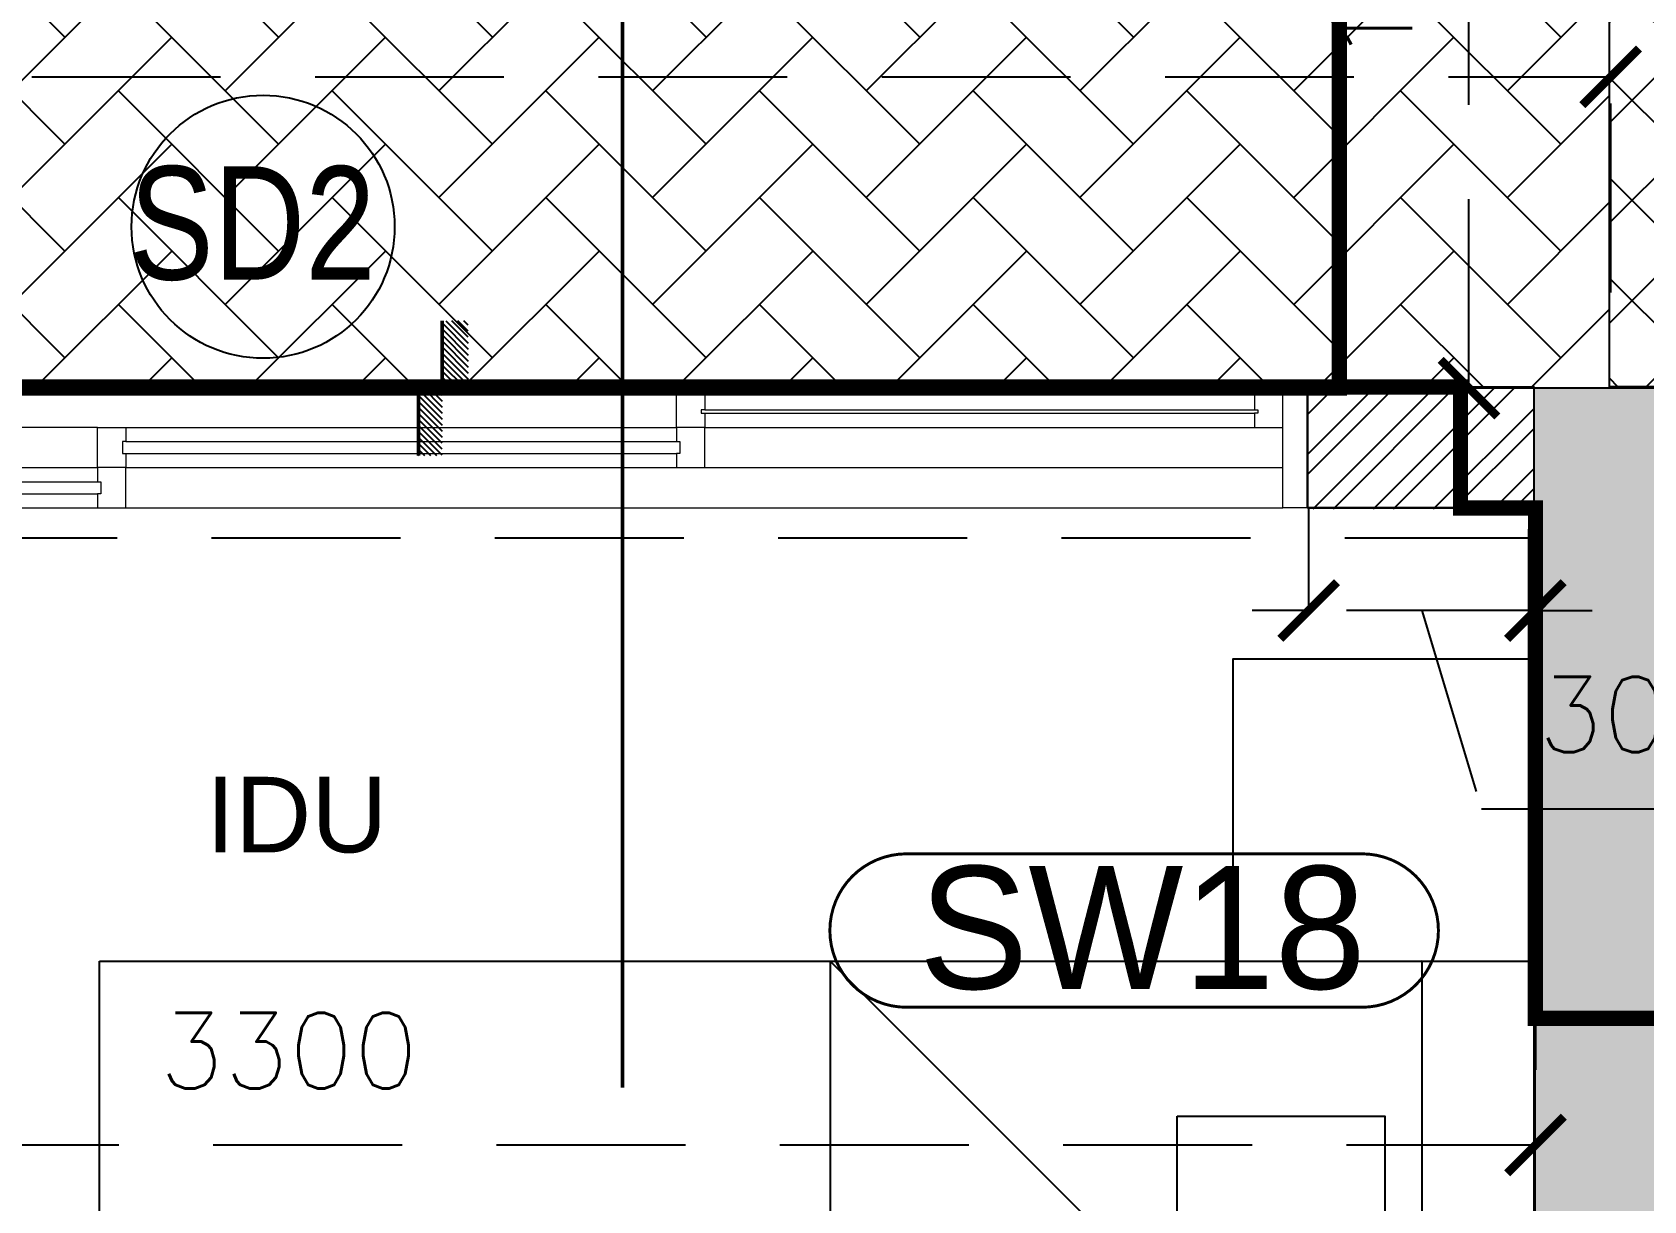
# Model space of a CAD drawing. Header units: millimetres. Extents: x 1135099 to 1230264, y -5736945 to -5695799.
# Drawn here: x 1187943 to 1190076, y -5710990 to -5709444 of the extents above; entities that cross this region are included whole.
import ezdxf
from ezdxf.enums import TextEntityAlignment as Align

# ---------------------------------------------------------------- set-up
doc = ezdxf.new("R2010")
doc.units = ezdxf.units.MM
doc.header["$LTSCALE"] = 1000
doc.header["$MEASUREMENT"] = 0
for name, pattern in [('3BHK-A$0$AUDIT_D_120904163729-0', [0]), ('AUDIT_D_120904163729-0', [0]), ('T8(T9 IS SIMILAR) - DIMENSION & TEXTING$0$HIDDEN', [0.375, 0.25, -0.125]), ('T8(T9 IS SIMILAR) - DIMENSION & TEXTING$1$AUDIT_D_120904163729-0', [0]), ('T8(T9 IS SIMILAR) - TYPICAL FLOOR ELEVATION$1$AUDIT_D_120904163729-0', [0]), ('T8(T9 IS SIMILAR)$0$$0$HIDDEN', [0.375, 0.25, -0.125]), ('T8_PROFILE SECTIONS$0$HIDDEN', [0.375, 0.25, -0.125]), ('T8_PROFILE SECTIONS$0$PHANTOM2', [1.25, 0.625, -0.125, 0.125, -0.125, 0.125, -0.125])]:
    doc.linetypes.add(name, pattern=pattern)
doc.layers.get('0').update_dxf_attribs({"linetype": 'AUDIT_D_120904163729-0'})
for name, color, linetype in [('3BHK-A$0$A-DECK SUNK 125', 8, 'Continuous'), ('3BHK-A$0$a-furniture', 8, 'Continuous'), ('3BHK-A$0$A-HATCH -160', 251, '3BHK-A$0$AUDIT_D_120904163729-0'), ('3BHK-A$0$a-tile drop', 3, 'Continuous'), ('3BHK-A$0$APT PLANS-typ$0$TILEDROP', 3, 'Continuous'), ('T8(T9 IS SIMILAR) - DIMENSION & TEXTING$0$A-DIMENSIONS', 2, 'T8(T9 IS SIMILAR) - DIMENSION & TEXTING$0$HIDDEN'), ('T8(T9 IS SIMILAR) - DIMENSION & TEXTING$0$A-PLUMBING', 7, 'T8(T9 IS SIMILAR) - DIMENSION & TEXTING$1$AUDIT_D_120904163729-0'), ('T8(T9 IS SIMILAR) - DIMENSION & TEXTING$0$U-TI-TEXT', 7, 'Continuous'), ('T8(T9 IS SIMILAR) - DIMENSION & TEXTING$1$a-window-no', 125, 'Continuous'), ('T8(T9 IS SIMILAR) - TYPICAL FLOOR ELEVATION$1$A-WALL HATCH', 252, 'T8(T9 IS SIMILAR) - TYPICAL FLOOR ELEVATION$1$AUDIT_D_120904163729-0'), ('T8(T9 IS SIMILAR) - TYPICAL FLOOR ELEVATION$1$A-WALL-FEATURES', 6, 'T8(T9 IS SIMILAR) - TYPICAL FLOOR ELEVATION$1$AUDIT_D_120904163729-0'), ('T8(T9 IS SIMILAR)$0$S-BEAM', 20, 'T8(T9 IS SIMILAR)$0$$0$HIDDEN'), ('T8_PROFILE SECTIONS$0$A-PROFILE SECTIONS', 81, 'T8_PROFILE SECTIONS$0$PHANTOM2'), ('T8_REFUGE COLUMNS$1$A-RCC COLS', 3, 'Continuous'), ('T8_TYPICAL COLUMNS$0$A-RCC COLS', 3, 'Continuous')]:
    doc.layers.add(name, color=color, linetype=linetype)
for name, color, linetype, lineweight in [('3BHK-A$0$A-WALL- 160', 6, 'Continuous', 30), ('3BHK-A$0$Window', 4, 'Continuous', 20), ('T8(T9 IS SIMILAR)$0$D&W', 8, 'Continuous', 25), ('T8_REFUGE COLUMNS$0$A-COLUMN NO size reduce', 81, 'Continuous', 25)]:
    doc.layers.add(name, color=color, linetype=linetype, lineweight=lineweight)
doc.layers.add('A-RERA CARPET AREA', color=30, linetype='Continuous', plot=False)
doc.layers.add('T8_REFUGE COLUMNS$1$COL-HATCH', color=7, linetype='Continuous', lineweight=25, true_color=0xa3a3a3)
doc.styles.add('T8(T9 IS SIMILAR) - DIMENSION & TEXTING$0$Romans 1', font='romans.shx', dxfattribs={"height": 100})
doc.styles.add('T8(T9 IS SIMILAR) - DIMENSION & TEXTING$1$LODHA STANDERD', font='sanss___.ttf')
doc.styles.add('T8_REFUGE COLUMNS$0$STANDARD', font='GOTHIC.TTF')
doc.dimstyles.new('T8(T9 IS SIMILAR) - DIMENSION & TEXTING$0$ALPINE S', dxfattribs={"dimscale": 0, "dimtxt": 100, "dimasz": 75, "dimexe": 0, "dimexo": 0, "dimgap": 75, "dimtad": 1, "dimdec": 0, "dimzin": 0, "dimdsep": 46, "dimtxsty": 'T8(T9 IS SIMILAR) - DIMENSION & TEXTING$0$Romans 1', "dimblk": 'T8(T9 IS SIMILAR) - DIMENSION & TEXTING$0$_ArchTick', "dimcen": 0.09, "dimclrd": 256, "dimclre": 256, "dimclrt": 7, "dimadec": 0, "dimazin": 0, "dimtfac": 1, "dimtdec": 0, "dimtofl": 0, "dimtmove": 1, "dimatfit": 0, "dimldrblk": 'T8(T9 IS SIMILAR) - DIMENSION & TEXTING$0$_Open90', "dimfxl": 1, "dimtolj": 1, "dimtzin": 0, "dimarcsym": 0})

# ---------------------------------------------------------------- blocks, each defined once
blk = doc.blocks.new('T8(T9 IS SIMILAR) - DIMENSION & TEXTING$1$WINDOW TAG')
at = {"layer": 'T8(T9 IS SIMILAR) - DIMENSION & TEXTING$1$a-window-no'}
blk.add_circle((0, 0), 174.1, dxfattribs=at)
at = {"layer": 'T8(T9 IS SIMILAR) - DIMENSION & TEXTING$1$a-window-no', "style": 'T8(T9 IS SIMILAR) - DIMENSION & TEXTING$1$LODHA STANDERD'}
blk.add_attdef('WINDOW', text='', height=150, dxfattribs=at).set_placement((11.3, 2.8), align=Align.MIDDLE_CENTER)
blk = doc.blocks.new('T8(T9 IS SIMILAR) - DIMENSION & TEXTING$0$_ArchTick')
at = {"color": 0, "linetype": 'ByBlock', "const_width": 0.15}
blk.add_lwpolyline([(-0.5, -0.5), (0.5, 0.5)], dxfattribs=at)
blk = doc.blocks.new('*D425')
at = {"layer": 'T8(T9 IS SIMILAR) - DIMENSION & TEXTING$0$A-DIMENSIONS', "linetype": 'T8(T9 IS SIMILAR) - DIMENSION & TEXTING$0$HIDDEN', "lineweight": -2, "transparency": 16777216}
for p, q in [((1187192.6, -5709788.3), (1187192.6, -5709502.9)), ((1190032.6, -5709788.3), (1190032.6, -5709502.9))]:
    blk.add_line(p, q, dxfattribs=at)
at = {"layer": 'T8(T9 IS SIMILAR) - DIMENSION & TEXTING$0$A-DIMENSIONS', "lineweight": -2, "transparency": 16777216}
blk.add_line((1187192.6, -5709502.9), (1190032.6, -5709502.9), dxfattribs=at)
at = {"layer": 'T8(T9 IS SIMILAR) - DIMENSION & TEXTING$0$A-DIMENSIONS', "linetype": 'ByBlock', "lineweight": -2, "transparency": 16777216, "xscale": 75, "yscale": 75, "zscale": 75, "rotation": 180}
blk.add_blockref('T8(T9 IS SIMILAR) - DIMENSION & TEXTING$0$_ArchTick', (1187192.6, -5709502.9), dxfattribs=at)
at = {"layer": 'T8(T9 IS SIMILAR) - DIMENSION & TEXTING$0$A-DIMENSIONS', "linetype": 'ByBlock', "lineweight": -2, "transparency": 16777216, "xscale": 75, "yscale": 75, "zscale": 75}
blk.add_blockref('T8(T9 IS SIMILAR) - DIMENSION & TEXTING$0$_ArchTick', (1190032.6, -5709502.9), dxfattribs=at)
at = {"layer": 'T8(T9 IS SIMILAR) - DIMENSION & TEXTING$0$A-DIMENSIONS', "color": 7, "linetype": 'ByBlock', "transparency": 16777216, "insert": (1188612.6, -5709377.9), "char_height": 100, "attachment_point": 5, "style": 'T8(T9 IS SIMILAR) - DIMENSION & TEXTING$0$Romans 1'}
blk.add_mtext('\\A1;2840', dxfattribs=at)
blk = doc.blocks.new('T8(T9 IS SIMILAR) - DIMENSION & TEXTING$0$_Open90')
at = {"color": 0, "linetype": 'ByBlock', "lineweight": -2}
for p, q in [((-0.5, 0.5), (0, 0)), ((0, 0), (-1, 0)), ((0, 0), (-0.5, -0.5))]:
    blk.add_line(p, q, dxfattribs=at)
blk = doc.blocks.new('*D431')
at = {"layer": 'T8(T9 IS SIMILAR) - DIMENSION & TEXTING$0$A-DIMENSIONS', "linetype": 'T8(T9 IS SIMILAR) - DIMENSION & TEXTING$0$HIDDEN', "lineweight": -2, "transparency": 16777216}
for p, q in [((1186632.7, -5710567), (1186632.7, -5710916.6)), ((1189932.8, -5710567), (1189932.8, -5710916.6))]:
    blk.add_line(p, q, dxfattribs=at)
at = {"layer": 'T8(T9 IS SIMILAR) - DIMENSION & TEXTING$0$A-DIMENSIONS', "lineweight": -2, "transparency": 16777216}
blk.add_line((1189932.8, -5710916.6), (1186632.7, -5710916.6), dxfattribs=at)
at = {"layer": 'T8(T9 IS SIMILAR) - DIMENSION & TEXTING$0$A-DIMENSIONS', "linetype": 'ByBlock', "lineweight": -2, "transparency": 16777216, "xscale": 75, "yscale": 75, "zscale": 75, "rotation": 180}
blk.add_blockref('T8(T9 IS SIMILAR) - DIMENSION & TEXTING$0$_ArchTick', (1186632.7, -5710916.6), dxfattribs=at)
at = {"layer": 'T8(T9 IS SIMILAR) - DIMENSION & TEXTING$0$A-DIMENSIONS', "linetype": 'ByBlock', "lineweight": -2, "transparency": 16777216, "xscale": 75, "yscale": 75, "zscale": 75}
blk.add_blockref('T8(T9 IS SIMILAR) - DIMENSION & TEXTING$0$_ArchTick', (1189932.8, -5710916.6), dxfattribs=at)
at = {"layer": 'T8(T9 IS SIMILAR) - DIMENSION & TEXTING$0$A-DIMENSIONS', "color": 7, "linetype": 'ByBlock', "transparency": 16777216, "insert": (1188282.7, -5710791.6), "char_height": 100, "attachment_point": 5, "style": 'T8(T9 IS SIMILAR) - DIMENSION & TEXTING$0$Romans 1'}
blk.add_mtext('\\A1;3300', dxfattribs=at)
blk = doc.blocks.new('*D375')
at = {"layer": 'T8(T9 IS SIMILAR) - DIMENSION & TEXTING$0$A-DIMENSIONS', "linetype": 'T8(T9 IS SIMILAR) - DIMENSION & TEXTING$0$HIDDEN', "lineweight": -2, "transparency": 16777216}
for p, q in [((1189632.7, -5710073.9), (1189632.7, -5710209.3)), ((1189932.8, -5710073.9), (1189932.8, -5710209.3))]:
    blk.add_line(p, q, dxfattribs=at)
at = {"layer": 'T8(T9 IS SIMILAR) - DIMENSION & TEXTING$0$A-DIMENSIONS', "lineweight": -2, "transparency": 16777216}
for p, q in [((1189632.7, -5710209.3), (1189557.7, -5710209.3)), ((1189932.8, -5710209.3), (1189632.7, -5710209.3)), ((1189782.7, -5710209.3), (1189861.5, -5710471.8)), ((1189932.8, -5710209.3), (1190007.8, -5710209.3)), ((1189861.5, -5710471.8), (1190268.6, -5710471.8))]:
    blk.add_line(p, q, dxfattribs=at)
at = {"layer": 'T8(T9 IS SIMILAR) - DIMENSION & TEXTING$0$A-DIMENSIONS', "linetype": 'ByBlock', "lineweight": -2, "transparency": 16777216, "xscale": 75, "yscale": 75, "zscale": 75}
blk.add_blockref('T8(T9 IS SIMILAR) - DIMENSION & TEXTING$0$_ArchTick', (1189632.7, -5710209.3), dxfattribs=at)
at = {"layer": 'T8(T9 IS SIMILAR) - DIMENSION & TEXTING$0$A-DIMENSIONS', "linetype": 'ByBlock', "lineweight": -2, "transparency": 16777216, "xscale": 75, "yscale": 75, "zscale": 75, "rotation": 180}
blk.add_blockref('T8(T9 IS SIMILAR) - DIMENSION & TEXTING$0$_ArchTick', (1189932.8, -5710209.3), dxfattribs=at)
at = {"layer": 'T8(T9 IS SIMILAR) - DIMENSION & TEXTING$0$A-DIMENSIONS', "color": 7, "linetype": 'ByBlock', "transparency": 16777216, "insert": (1190065, -5710346.8), "char_height": 100, "attachment_point": 5, "style": 'T8(T9 IS SIMILAR) - DIMENSION & TEXTING$0$Romans 1'}
blk.add_mtext('\\A1;300', dxfattribs=at)
blk = doc.blocks.new('T8(T9 IS SIMILAR) - DIMENSION & TEXTING$0$A$C77D62699')
at = {"layer": 'T8(T9 IS SIMILAR) - DIMENSION & TEXTING$0$U-TI-TEXT', "linetype": 'ByBlock', "insert": (-19279.4, 3444.7), "char_height": 100, "attachment_point": 1, "style": 'T8(T9 IS SIMILAR) - DIMENSION & TEXTING$0$Romans 1'}
blk.add_mtext_dynamic_manual_height_columns('{\\fArial|b0|i0|c0|p34;IDU}', width=389.019, gutter_width=500, heights=[0], dxfattribs=at)
blk = doc.blocks.new('*D264')
at = {"layer": 'T8(T9 IS SIMILAR) - DIMENSION & TEXTING$0$A-DIMENSIONS', "linetype": 'T8(T9 IS SIMILAR) - DIMENSION & TEXTING$0$HIDDEN', "lineweight": -2, "transparency": 16777216}
for p, q in [((1189932, -5708713.7), (1189844.9, -5708713.7)), ((1189932.1, -5709914.9), (1189844.9, -5709914.9))]:
    blk.add_line(p, q, dxfattribs=at)
at = {"layer": 'T8(T9 IS SIMILAR) - DIMENSION & TEXTING$0$A-DIMENSIONS', "lineweight": -2, "transparency": 16777216}
blk.add_line((1189844.9, -5709914.9), (1189844.9, -5708713.7), dxfattribs=at)
at = {"layer": 'T8(T9 IS SIMILAR) - DIMENSION & TEXTING$0$A-DIMENSIONS', "linetype": 'ByBlock', "lineweight": -2, "transparency": 16777216, "xscale": 75, "yscale": 75, "zscale": 75}
for p, rotation in [((1189844.9, -5708713.7), 90), ((1189844.9, -5709914.9), 270)]:
    blk.add_blockref('T8(T9 IS SIMILAR) - DIMENSION & TEXTING$0$_ArchTick', p, dxfattribs=dict(at, rotation=rotation))
at = {"layer": 'T8(T9 IS SIMILAR) - DIMENSION & TEXTING$0$A-DIMENSIONS', "color": 7, "linetype": 'ByBlock', "transparency": 16777216, "insert": (1189719.9, -5709314.3), "char_height": 100, "attachment_point": 5, "rotation": 90, "style": 'T8(T9 IS SIMILAR) - DIMENSION & TEXTING$0$Romans 1'}
blk.add_mtext('\\A1;1201', dxfattribs=at)
blk = doc.blocks.new('T8_REFUGE COLUMNS')
at = {"layer": 'T8_REFUGE COLUMNS$1$COL-HATCH', "linetype": 'ByBlock'}
h = blk.add_hatch(color=256, dxfattribs=at)
h.dxf.hatch_style = 1
h.paths.add_polyline_path([(1189932.1, -5714149.9), (1190232.1, -5714149.9), (1190232.1, -5709914.9), (1189932.1, -5709914.9)])
at = {"layer": 'T8_REFUGE COLUMNS$0$A-COLUMN NO size reduce', "linetype": 'ByBlock', "const_width": 3.9}
blk.add_lwpolyline([(1189101.9, -5710734.5, -1), (1189101.9, -5710531.4), (1189704.3, -5710531.4, -1), (1189704.3, -5710734.5)], format="xyb", close=True, dxfattribs=at)
at = {"layer": 'T8_REFUGE COLUMNS$1$A-RCC COLS', "linetype": 'ByBlock'}
blk.add_lwpolyline([(1189932.1, -5714149.9), (1190232.1, -5714149.9), (1190232.1, -5709914.9), (1189932.1, -5709914.9)], close=True, dxfattribs=at)
at = {"layer": 'T8_REFUGE COLUMNS$0$A-COLUMN NO size reduce', "linetype": 'ByBlock', "insert": (1189118.1, -5710547.6), "char_height": 162.5, "attachment_point": 1, "style": 'T8_REFUGE COLUMNS$0$STANDARD'}
blk.add_mtext_dynamic_manual_height_columns('SW18', width=444.685, gutter_width=500, heights=[0], dxfattribs=at)
blk = doc.blocks.new('T8_TYPICAL COLUMNS')
at = {"layer": 'T8_TYPICAL COLUMNS$0$A-RCC COLS', "linetype": 'ByBlock'}
blk.add_blockref('T8_REFUGE COLUMNS', (0, 0), dxfattribs=at)
blk = doc.blocks.new('3BHK-A$0$2400')
at = {"layer": '3BHK-A$0$Window', "color": 1, "lineweight": 13}
for p, q in [((1151176.5, -5692111.9), (1148842.5, -5692111.9)), ((1149607.5, -5692111.9), (1148880, -5692111.9)), ((1149607.5, -5692165.3), (1148880, -5692165.3)), ((1150373.7, -5692165.3), (1149645, -5692165.3)), ((1150411.2, -5692165.3), (1151176.5, -5692165.3)), ((1149607.5, -5692218.6), (1148842.5, -5692218.6)), ((1150373.7, -5692218.6), (1149645, -5692218.6)), ((1151139, -5692218.6), (1150411.2, -5692218.6)), ((1150373.7, -5692271.9), (1148842.5, -5692271.9)), ((1151139, -5692271.9), (1150411.2, -5692271.9))]:
    blk.add_line(p, q, dxfattribs=at)
at = {"layer": '3BHK-A$0$Window', "color": 5, "lineweight": 13}
for p, q in [((1149607.5, -5692142.2), (1148880, -5692142.2)), ((1149607.5, -5692146.7), (1148880, -5692146.7)), ((1150373.7, -5692183.8), (1149645, -5692183.8)), ((1150373.7, -5692200), (1149645, -5692200)), ((1151139, -5692237.2), (1150411.2, -5692237.2)), ((1151139, -5692253.3), (1150411.2, -5692253.3))]:
    blk.add_line(p, q, dxfattribs=at)
at = {"layer": '3BHK-A$0$Window', "color": 4, "lineweight": 13}
for points in [[(1148842.5, -5692111.9), (1148809.5, -5692111.9), (1148809.5, -5692271.9), (1148842.5, -5692271.9)], [(1148880, -5692146.7), (1148880, -5692165.3), (1148842.5, -5692165.3), (1148842.5, -5692111.9), (1148880, -5692111.9), (1148880, -5692142.2), (1148875.5, -5692142.2), (1148875.5, -5692146.7)], [(1149607.5, -5692146.7), (1149607.5, -5692165.3), (1149645, -5692165.3), (1149645, -5692111.9), (1149607.5, -5692111.9), (1149607.5, -5692142.2), (1149612, -5692142.2), (1149612, -5692146.7)], [(1149645, -5692200), (1149645, -5692218.6), (1149607.5, -5692218.6), (1149607.5, -5692165.3), (1149645, -5692165.3), (1149645, -5692183.8), (1149640.5, -5692183.8), (1149640.5, -5692200)], [(1150373.7, -5692200), (1150373.7, -5692218.6), (1150411.2, -5692218.6), (1150411.2, -5692165.3), (1150373.7, -5692165.3), (1150373.7, -5692183.8), (1150378.2, -5692183.8), (1150378.2, -5692200)], [(1150411.2, -5692253.3), (1150411.2, -5692271.9), (1150373.7, -5692271.9), (1150373.7, -5692218.6), (1150411.2, -5692218.6), (1150411.2, -5692237.2), (1150406.7, -5692237.2), (1150406.7, -5692253.3)]]:
    blk.add_lwpolyline(points, close=True, dxfattribs=at)
blk = doc.blocks.new('3BHK-A$0$TILE DROP -x')
at = {"layer": '3BHK-A$0$APT PLANS-typ$0$TILEDROP'}
h = blk.add_hatch(dxfattribs=at)
h.set_pattern_fill('ACET-2D-ANSI31', color=8, scale=90, angle=90, style=0)
h.set_pattern_definition([(135, (-851695.914, 5365039.183), (-7.954951288, -7.954951288), [])])
h.paths.add_polyline_path([(-58323.9, -19205.9), (-58323.9, -19023.7), (-58261.5, -19023.7), (-58261.5, -19205.9)])
edge = h.paths.add_edge_path()
edge.add_line((-58323.9, -19381.2), (-58393.7, -19381.2))
edge.add_line((-58323.9, -19205.9), (-58323.9, -19381.2))
edge.add_line((-58393.1, -19205.9), (-58323.9, -19205.9))
edge.add_line((-58393.1, -19381.2), (-58393.1, -19205.9))
at = {"layer": '3BHK-A$0$APT PLANS-typ$0$TILEDROP', "color": 1}
blk.add_line((-58153.9, -19205.9), (-58434, -19205.9), dxfattribs=at)
at = {"layer": '3BHK-A$0$APT PLANS-typ$0$TILEDROP', "color": 20, "const_width": 10}
for points in [[(-58261.5, -19205.9), (-58261.5, -19023.7)], [(-58323.9, -19381.2), (-58323.9, -19205.9)], [(-58323.9, -19205.9), (-58261.5, -19205.9)]]:
    blk.add_lwpolyline(points, dxfattribs=at)
blk = doc.blocks.new('3BHK-A$0$A$C14560F67')
at = {"layer": '3BHK-A$0$a-furniture'}
blk.add_line((0.5652, -0.3989, 0), (0.5652, -1.831, 0), dxfattribs=at)
blk.add_line((0.5652, -0.3989, 0), (0.5652, -1.831, 0), dxfattribs=at)
at = {"layer": '3BHK-A$0$a-furniture', "extrusion": (-5.35108e-08, -9.26804e-08, 1)}
for points in [[(0.4, -0.3989), (0, -0.3989), (0, 0.0011), (0.4, 0.0011)], [(0.4, -0.3989), (0, -0.3989), (0, 0.0011), (0.4, 0.0011)], [(0.15, -0.3989), (0, -0.3989), (0, -2.1989), (0.15, -2.1989)], [(1.9, -2.1989), (0.15, -2.1989), (0.15, -0.3989), (1.9, -0.3989)], [(1.9, -2.1989), (0.15, -2.1989), (0.15, -0.3989), (1.9, -0.3989)], [(0.4738, -0.604), (0.1988, -0.604), (0.1988, -1.129), (0.4738, -1.129)], [(0.4738, -0.604), (0.1988, -0.604), (0.1988, -1.129), (0.4738, -1.129)], [(0.4738, -1.9938), (0.1988, -1.9938), (0.1988, -1.4688), (0.4738, -1.4688)], [(0.4738, -1.9938), (0.1988, -1.9938), (0.1988, -1.4688), (0.4738, -1.4688)], [(0.5652, -1.831), (0.9332, -2.1989), (0.9332, -1.831)], [(0.5652, -1.831), (0.9332, -2.1989), (0.9332, -1.831)]]:
    blk.add_lwpolyline(points, close=True, dxfattribs=at)
at = {"layer": '3BHK-A$0$a-furniture', "extrusion": (-5.35108e-08, 9.26804e-08, 1), "elevation": 0}
blk.add_lwpolyline([(0.4, -2.1989), (0, -2.1989), (0, -2.5989), (0.4, -2.5989)], close=True, dxfattribs=at)
blk = doc.blocks.new('3BHK-A')
at = {"layer": '3BHK-A$0$A-DECK SUNK 125'}
h = blk.add_hatch(dxfattribs=at)
h.set_pattern_fill('AR-HBONE', color=256, scale=25)
h.set_pattern_definition([(45, (25997.86, -10382.14), (1e-14, 141.4213562), [300, -100]), (135, (26068.57, -10311.43), (1e-14, 141.4213562), [300, -100])])
h.paths.add_polyline_path([(1187192.4, -5708413.7), (1189472.4, -5708413.6), (1189472.4, -5708714), (1190032.4, -5708714), (1190032.4, -5709913.5), (1187192.3, -5709913.5)])
at = {"layer": '3BHK-A$0$A-HATCH -160', "linetype": 'ByBlock'}
h = blk.add_hatch(dxfattribs=at)
h.set_pattern_fill('ANSI32', color=256, scale=150)
h.set_pattern_definition([(45, (-0.65, 1285.594), (-39.77475644, 39.77475644), []), (45, (25.864, 1285.594), (-39.77475644, 39.77475644), [])])
h.paths.add_polyline_path([(1189632.7, -5710074.9), (1189932.8, -5710074.8), (1189932.8, -5709914.7), (1189632.7, -5709914.9)])
at = {"layer": '3BHK-A$0$A-WALL- 160', "linetype": 'ByBlock'}
for p, q in [((1189632.7, -5709913.6, 0), (1189932.8, -5709913.5, 0)), ((1189632.7, -5709913.6, 0), (1189632.7, -5710073.6, 0)), ((1189632.7, -5710073.6, 0), (1189932.8, -5710073.5, 0))]:
    blk.add_line(p, q, dxfattribs=at)
at = {"layer": '3BHK-A$0$a-furniture', "color": 1, "linetype": 'Continuous', "extrusion": (0, 0, -1), "xscale": -1000, "yscale": 1000, "zscale": -1000, "rotation": 180.0014935398141}
blk.add_blockref('3BHK-A$0$A$C14560F67', (-1189933.7, -5712872.6, -0.1), dxfattribs=at)
at = {"layer": '3BHK-A$0$a-tile drop', "xscale": 0.5, "yscale": 0.5, "zscale": 0.5, "rotation": 180}
blk.add_blockref('3BHK-A$0$TILE DROP -x', (1159325.2, -5719516.5, 0), dxfattribs=at)
at = {"layer": '3BHK-A$0$A-WALL- 160', "linetype": 'ByBlock', "xscale": -1}
blk.add_blockref('3BHK-A$0$2400', (2338442.2, -17801.7, 0), dxfattribs=at)
blk = doc.blocks.new('T8(T9 IS SIMILAR) - TYPICAL FLOOR ELEVATION')
at = {"layer": 'T8(T9 IS SIMILAR) - TYPICAL FLOOR ELEVATION$1$A-WALL HATCH', "linetype": 'ByBlock'}
h = blk.add_hatch(dxfattribs=at)
h.set_pattern_fill('ANSI37', color=256, scale=750)
h.set_pattern_definition([(45, (-0.1, -0.21), (-66.2912607, 66.2912607), []), (135, (-0.1, -0.21), (-66.2912607, -66.2912607), [])])
h.paths.add_polyline_path([(1186632.3, -5709913.9), (1186432.3, -5709913.9), (1186432.3, -5708154.2), (1186632.3, -5708154.2)])
h.paths.add_polyline_path([(1190032.3, -5708154), (1190232.6, -5708154), (1190232.6, -5709913.7), (1190032.3, -5709913.7)])
h.paths.add_polyline_path([(1202792.3, -5700405.8), (1202592.3, -5700405.8), (1202592.3, -5701090.3), (1202792.3, -5701090.3)])
h.paths.add_polyline_path([(1209952.2, -5700405.8), (1209752.2, -5700405.8), (1209752.2, -5701092), (1209952.2, -5701092)])
h.paths.add_polyline_path([(1222512.1, -5708154), (1222311.7, -5708154), (1222311.7, -5709913.7), (1222512.1, -5709913.7)])
h.paths.add_polyline_path([(1225912.1, -5709913.9), (1226112.1, -5709913.9), (1226112.1, -5708154.2), (1225912.1, -5708154.2)])
h.paths.add_polyline_path([(1209852.3, -5729369.1), (1210052.3, -5729369.1), (1210052.3, -5728684.2), (1209852.3, -5728684.2)])
h.paths.add_polyline_path([(1202692.1, -5729369.1), (1202492, -5729369.1), (1202492, -5728684.2), (1202692.1, -5728684.2)])
at = {"layer": 'T8(T9 IS SIMILAR) - TYPICAL FLOOR ELEVATION$1$A-WALL-FEATURES', "linetype": 'ByBlock', "elevation": 0}
blk.add_lwpolyline([(1190032.4, -5708153.8), (1190232.7, -5708153.8), (1190232.7, -5709913.5), (1190032.4, -5709913.5)], close=True, dxfattribs=at)
blk = doc.blocks.new('T8(T9 IS SIMILAR)')
at = {"layer": 'T8(T9 IS SIMILAR)$0$D&W', "linetype": 'ByBlock'}
blk.add_blockref('3BHK-A', (0, 0), dxfattribs=at)
blk.add_blockref('T8(T9 IS SIMILAR) - TYPICAL FLOOR ELEVATION', (0, 0), dxfattribs=at)
at = {"layer": 'T8(T9 IS SIMILAR)$0$S-BEAM'}
for p, q in [((1190032.1, -5709913.5, 0.6), (1190032.1, -5708155.1, 1.2)), ((1189931.9, -5709913.7, -0.2), (1185182, -5709913.7, -0.2)), ((1189931.9, -5710113.7, -0.2), (1185182, -5710113.7, -0.2))]:
    blk.add_line(p, q, dxfattribs=at)
at = {"layer": 'T8(T9 IS SIMILAR)$0$D&W', "linetype": 'ByBlock'}
blk.add_blockref('T8_TYPICAL COLUMNS', (0, 0), dxfattribs=at)
blk = doc.blocks.new('T8_PROFILE SECTIONS$0$MH')
at = {"layer": 'T8_PROFILE SECTIONS$0$A-PROFILE SECTIONS', "linetype": 'T8_PROFILE SECTIONS$0$HIDDEN', "ltscale": 2}
h = blk.add_hatch(color=256, dxfattribs=at)
h.dxf.hatch_style = 1
h.paths.add_polyline_path([(1140339.1, -5697424.8), (1140519.9, -5697528.1), (1140339.1, -5697631.3)])
at = {"layer": 'T8_PROFILE SECTIONS$0$A-PROFILE SECTIONS', "linetype": 'T8_PROFILE SECTIONS$0$HIDDEN', "ltscale": 2, "const_width": 5}
blk.add_lwpolyline([(1140339.1, -5697424.8), (1140339.1, -5697424.8), (1140519.9, -5697528.1), (1140339.1, -5697631.3)], close=True, dxfattribs=at)
blk.add_lwpolyline([(1140339.1, -5697424.8), (1140339.1, -5700565.7)], dxfattribs=at)
blk = doc.blocks.new('PROFILE SECTION LINE T9')
at = {"layer": 'T8_PROFILE SECTIONS$0$A-PROFILE SECTIONS', "linetype": 'ByBlock'}
blk.add_blockref('T8_PROFILE SECTIONS$0$MH', (-1137331.3, 5701340.8, 0), dxfattribs=at)
blk = doc.blocks.new('T8(T9 IS SIMILAR) - DIMENSION & TEXTING')
at = {"layer": 'T8(T9 IS SIMILAR) - DIMENSION & TEXTING$0$A-PLUMBING', "linetype": 'ByBlock'}
blk.add_blockref('T8(T9 IS SIMILAR) - DIMENSION & TEXTING$0$A$C77D62699', (1207452.3, -5713874), dxfattribs=at)
at = {"layer": 'T8(T9 IS SIMILAR) - DIMENSION & TEXTING$1$a-window-no'}
ref = blk.add_blockref('T8(T9 IS SIMILAR) - DIMENSION & TEXTING$1$WINDOW TAG', (1188248.8, -5709701.3, 0.5), dxfattribs=at)
ref.add_attrib('WINDOW', 'SD2', dxfattribs={"height": 150, "style": 'T8(T9 IS SIMILAR) - DIMENSION & TEXTING$1$LODHA STANDERD', "width": 0.8}).set_placement((1188234.6, -5709696.2, 0.5), align=Align.MIDDLE_CENTER)
at = {"layer": 'T8(T9 IS SIMILAR) - DIMENSION & TEXTING$0$A-DIMENSIONS', "linetype": 'ByBlock'}
for base, p1, p2, angle, picture, middle in [((1189844.9, -5708713.7), (1189932.1, -5709914.9), (1189932, -5708713.7, 0), 90, '*D264', (1189719.9, -5709314.3)), ((1190032.6, -5709502.9, 0.5), (1187192.6, -5709788.3, 0.5), (1190032.6, -5709788.3, 0.5), 180, '*D425', (1188612.6, -5709377.9, 0.5)), ((1189632.7, -5710209.3, 0.5), (1189932.8, -5710073.9, 0), (1189632.7, -5710073.9, 0.5), 180, '*D375', (1189936.5, -5710346.8, 0.5)), ((1186632.7, -5710916.6, 0.5), (1189932.8, -5710567, 0), (1186632.7, -5710567, 0.5), 180, '*D431', (1188282.7, -5710791.6, 0.5))]:
    dim = blk.add_linear_dim(base=base, p1=p1, p2=p2, angle=angle, dimstyle='T8(T9 IS SIMILAR) - DIMENSION & TEXTING$0$ALPINE S', override={"dimscale": 1, "dimfxl": 5, "dimarcsym": 1}, dxfattribs=at)
    dim.commit()
    dim.dimension.update_dxf_attribs({"geometry": picture, "text_midpoint": middle})

msp = doc.modelspace()

# ---------------------------------------------------------------- linework, layer by layer
at = {"layer": 'A-RERA CARPET AREA', "const_width": 20}
for points, elevation in [([(1189673.1, -5708413.8), (1187093.7, -5708413.8), (1187093.7, -5709913.3), (1189673.1, -5709913.3)], 1.9), ([(1189673.5, -5708415.2), (1187094.1, -5708415.2), (1187094.1, -5709914.7), (1189673.5, -5709914.7)], 0.8)]:
    msp.add_lwpolyline(points, close=True, dxfattribs=dict(at, elevation=elevation))
at = {"layer": 'A-RERA CARPET AREA', "const_width": 20, "elevation": 0.6}
msp.add_lwpolyline([(1199207.4, -5715374), (1199207.4, -5714273.5), (1199047.4, -5714273.7), (1199047.4, -5714148.8), (1198957.5, -5714148.8), (1198957.2, -5711799.3), (1197432.3, -5711799.3), (1197432.3, -5710098.7), (1194132.3, -5710098.6), (1194132.3, -5710749), (1193557.6, -5710749), (1193557.6, -5710588.8), (1190557.8, -5710588.8), (1190557.8, -5710748.9), (1189932.7, -5710748.9), (1189932.8, -5710073.5), (1189833.7, -5710073.5), (1189833.7, -5709913.3), (1186933.2, -5709913.3), (1186933.2, -5710073.3), (1186632.7, -5710073.6), (1186632.7, -5710698.6), (1185182.8, -5710698.3), (1185182.8, -5717398.5)], dxfattribs=at)

# ---------------------------------------------------------------- next in the draw order: block references
at = {"linetype": 'ByBlock'}
msp.add_blockref('T8(T9 IS SIMILAR)', (-1.4, 0.2, -0.6), dxfattribs=at)

# ---------------------------------------------------------------- next in the draw order: block references
at = {"layer": 'T8_PROFILE SECTIONS$0$A-PROFILE SECTIONS', "linetype": 'ByBlock'}
msp.add_blockref('PROFILE SECTION LINE T9', (1185716.8, -5711615.6, -0.7), dxfattribs=at)

# ---------------------------------------------------------------- next in the draw order: block references
at = {"linetype": 'ByBlock'}
msp.add_blockref('T8(T9 IS SIMILAR) - DIMENSION & TEXTING', (0, 0), dxfattribs=at)

doc.saveas('drawing.dxf')
